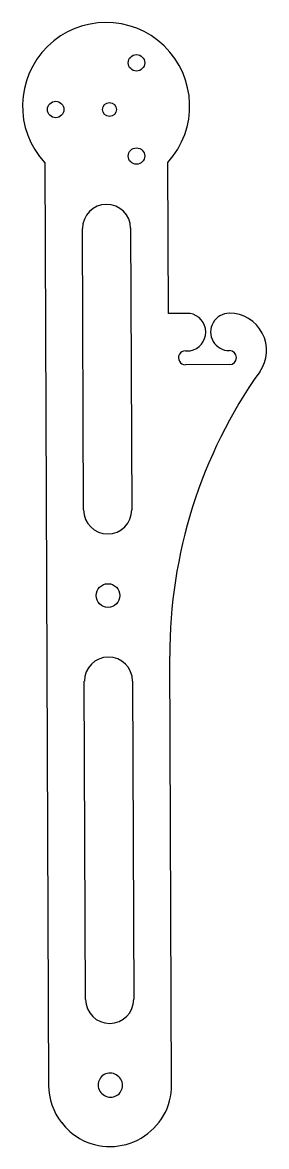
# Model space of a CAD drawing. Header units: millimetres. Extents: x -22 to 27, y -117 to 112.
import ezdxf

# ---------------------------------------------------------------- set-up
doc = ezdxf.new("R2010")
doc.units = ezdxf.units.MM
doc.layers.add('CUTOUTS', color=1, linetype='CONTINUOUS')
doc.layers.add('PERIMETER', color=5, linetype='CONTINUOUS')

msp = doc.modelspace()

# ---------------------------------------------------------------- linework, layer by layer
at = {"layer": 'CUTOUTS'}
for p, q in [((-10, 12.81), (-10.24, 70.31)), ((-0.39, 70.35), (-0.15, 12.85)), ((-9.59, -87.19), (-9.86, -22.19)), ((-0.01, -22.15), (0.26, -87.15))]:
    msp.add_line(p, q, dxfattribs=at)
for centre, radius in [((0.8, 104.16), 1.68), ((-15.7, 94.63), 1.68), ((-4.7, 94.63), 1.42), ((0.8, 85.11), 1.68), ((-5.01, -4.67), 2.42)]:
    msp.add_circle(centre, radius, dxfattribs=at)
for centre, radius, start, end in [((-5.31, 70.33), 4.92, 0.2343, 180.2343), ((-5.08, 12.83), 4.92, -179.7657, 0.2343), ((-4.93, -22.17), 4.92, 0.2343, 180.2343), ((-4.67, -87.17), 4.92, -179.7657, 0.2343), ((-4.6, -104.67), 2.43, 58.3973, 241.7141), ((-4.47, -104.74), 2.42, -121.6027, 61.7141)]:
    msp.add_arc(centre, radius, start, end, dxfattribs=at)
at = {"layer": 'PERIMETER'}
for p, q in [((-17.94, 83.73), (-17.17, -104.72)), ((7.33, 52.96), (7.21, 83.83)), ((11.75, 52.98), (7.33, 52.96)), ((10.79, 45.32), (11.78, 45.33)), ((19.8, 42.51), (10.8, 42.47)), ((7.98, -104.61), (7.62, -17.07)), ((-14.55, -112.35), (-14.48, -112.35))]:
    msp.add_line(p, q, dxfattribs=at)
for centre, radius, start, end in [((-5.41, 95.33), 17.08, -42.3353, 222.8038), ((11.08, 49.15), 3.88, -79.6978, 80.1663), ((19.77, 49.18), 3.82, 90.2343, 270.2343), ((19.79, 45.43), 7.57, -35.2817, 90.2343), ((10.8, 43.9), 1.43, 90.2343, 270.2343), ((19.8, 43.93), 1.43, -89.7657, 90.2343), ((107.54, -16.66), 99.92, 144.7183, 180.2343), ((-4.6, -104.67), 12.57, 180.2343, 217.6791), ((-4.6, -104.67), 12.58, -119.6246, 0.2343), ((-4.47, -104.74), 12.58, 217.2752, 239.7359)]:
    msp.add_arc(centre, radius, start, end, dxfattribs=at)

doc.saveas('drawing.dxf')
